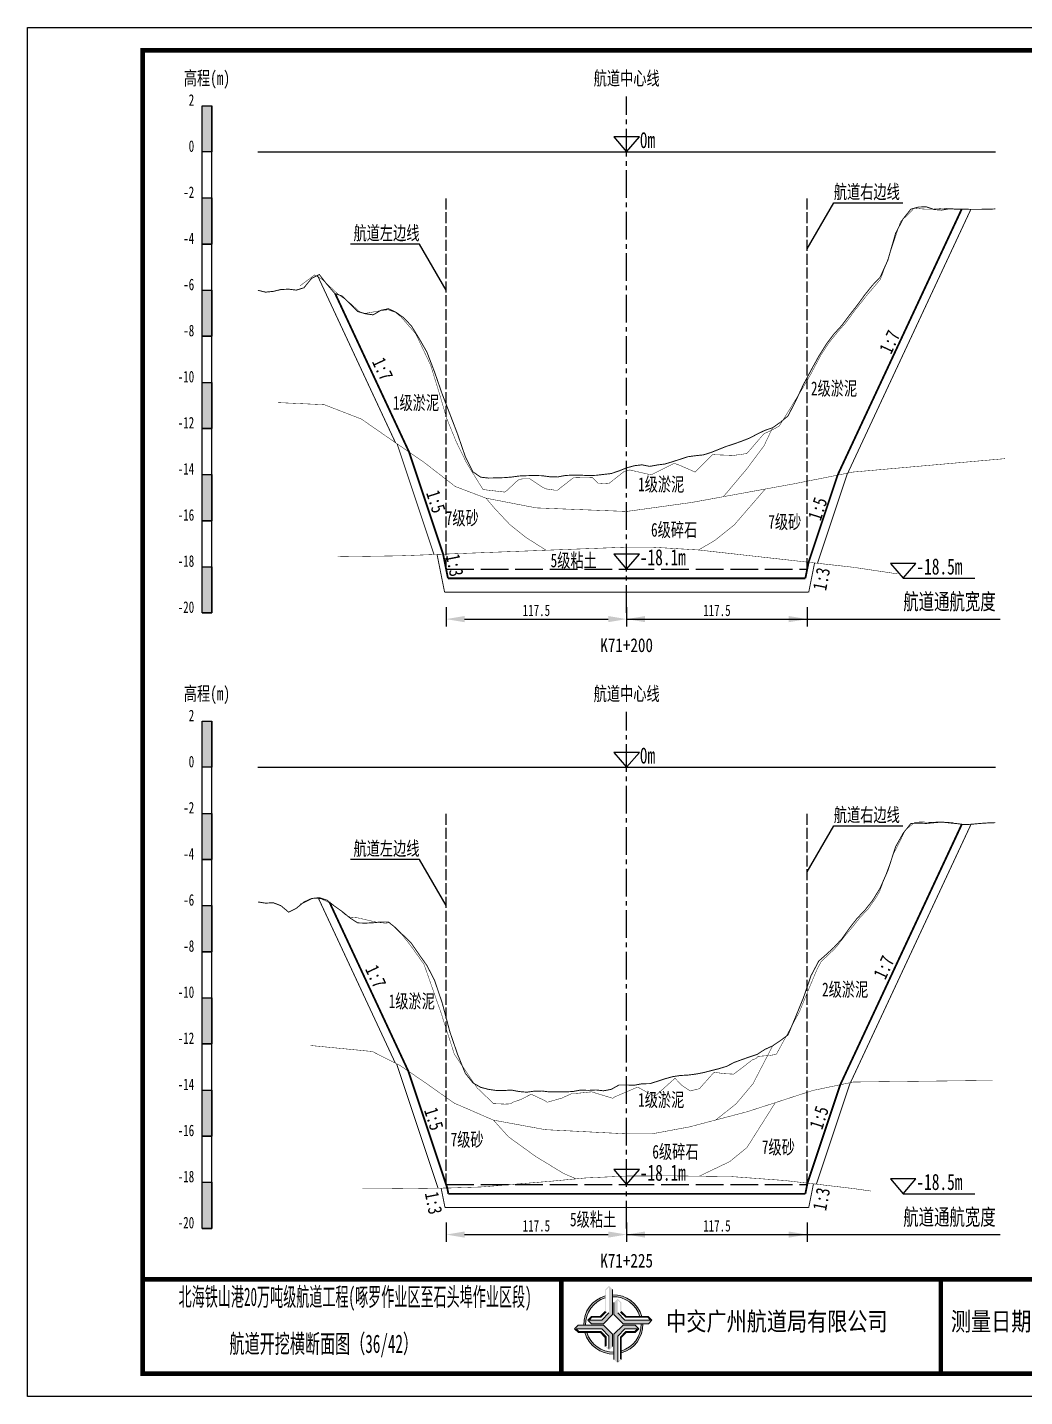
# Model space of a CAD drawing. Header units: millimetres. Extents: x 0 to 1680, y -8762 to 0.
# Drawn here: x 630 to 846.3, y -8316 to -8019 of the extents above; entities that cross this region are included whole.
import ezdxf
from ezdxf.enums import TextEntityAlignment as Align

# ---------------------------------------------------------------- set-up
doc = ezdxf.new("R2010")
doc.units = ezdxf.units.MM
for name, pattern in [('ACAD_ISO02W100', [15, 12, -3]), ('ACAD_ISO05W100', [33, 24, -3, 0, -3, 0, -3]), ('CENTER2', [1.125, 0.75, -0.125, 0.125, -0.125])]:
    doc.linetypes.add(name, pattern=pattern)
for name, color, linetype in [('0-桩号', 1, 'Continuous'), ('0-航道左右边线标注', 8, 'Continuous'), ('1-疏浚底高', 7, 'Continuous'), ('1-通航宽度', 7, 'Continuous'), ('1-通航底高', 7, 'Continuous'), ('202601', 5, 'Continuous'), ('DMX', 20, 'Continuous'), ('L1', 7, 'Continuous'), ('图幅外框线', 145, 'Continuous'), ('地质分层', 6, 'Continuous'), ('坡比', 1, 'Continuous'), ('尺寸标注', 1, 'Continuous'), ('开挖线', 4, 'Continuous'), ('标尺', 7, 'Continuous'), ('超挖线', 3, 'Continuous'), ('辅助框', 7, 'Continuous'), ('通航底面线', 7, 'ACAD_ISO02W100')]:
    doc.layers.add(name, color=color, linetype=linetype)
doc.styles.get("Standard").update_dxf_attribs({"font": 'arial.ttf'})
doc.styles.add('仿宋', font='仿宋_GB2312.ttf', dxfattribs={"width": 0.8})
doc.styles.add('仿宋GB2312', font='仿宋_GB2312.ttf', dxfattribs={"width": 0.7, "height": 2.5})
doc.styles.add('仿宋体', font='仿宋_GB2312.ttf', dxfattribs={"width": 0.8})
doc.dimstyles.new('2000', dxfattribs={"dimtxt": 3, "dimasz": 2.5, "dimexe": 1.25, "dimexo": 0.625, "dimtad": 1, "dimlfac": 2, "dimdsep": 46, "dimtxsty": 'Standard', "dimcen": 2.5, "dimadec": 0, "dimazin": 0, "dimtfac": 1, "dimtmove": 0, "dimatfit": 3, "dimfxl": 0, "dimarcsym": 0})

# ---------------------------------------------------------------- blocks, each defined once
blk = doc.blocks.new('标尺')
at = {"layer": '标尺', "linetype": 'Continuous'}
for points in [[(-2.116669999959413, 100), (0, 100), (0, 90), (-2.116669999959413, 90)], [(-2.116669999959413, 80), (0, 80), (0, 70), (-2.116669999959413, 70)], [(-2.116669999959413, 60), (0, 60), (0, 50), (-2.116669999959413, 50)], [(-2.116669999959413, 40), (0, 40), (0, 30), (-2.116669999959413, 30)], [(-2.116669999959413, 20), (0, 20), (0, 10), (-2.116669999959413, 10)], [(-2.116669999959413, 0), (0, 0), (0, -10), (-2.116669999959413, -10)]]:
    blk.add_hatch(color=256, dxfattribs=at).paths.add_polyline_path(points)
for p, q in [((-2.116669999959413, -10), (-2.116669999959413, 100)), ((0, -10), (0, 100)), ((-2.116669999959413, 80), (0, 80)), ((-2.116669999959413, 70), (0, 70)), ((-2.116669999959413, 60), (0, 60)), ((-2.116669999959413, 50), (0, 50)), ((-2.116669999959413, 40), (0, 40)), ((-2.116669999959413, 30), (0, 30)), ((-2.116669999959413, 20), (0, 20)), ((-2.116669999959413, 10), (0, 10)), ((-2.116669999959413, 0), (0, 0)), ((-2.116669999959413, -10), (0, -10))]:
    blk.add_line(p, q, dxfattribs=at)
at = {"layer": '标尺'}
for points in [[(-2.116669999959413, 100), (0, 100), (0, 90), (-2.116669999959413, 90)], [(-2.116669999959413, 100), (0, 100), (0, 90), (-2.116669999959413, 90)], [(-2.116669999959413, 80), (0, 80), (0, 70), (-2.116669999959413, 70)], [(-2.116669999959413, 80), (0, 80), (0, 70), (-2.116669999959413, 70)], [(-2.116669999959413, 60), (0, 60), (0, 50), (-2.116669999959413, 50)], [(-2.116669999959413, 60), (0, 60), (0, 50), (-2.116669999959413, 50)], [(-2.116669999959413, 40), (0, 40), (0, 30), (-2.116669999959413, 30)], [(-2.116669999959413, 40), (0, 40), (0, 30), (-2.116669999959413, 30)], [(-2.116669999959413, 20), (0, 20), (0, 10), (-2.116669999959413, 10)], [(-2.116669999959413, 20), (0, 20), (0, 10), (-2.116669999959413, 10)], [(-2.116669999959413, 0), (0, 0), (0, -10), (-2.116669999959413, -10)], [(-2.116669999959413, 0), (0, 0), (0, -10), (-2.116669999959413, -10)]]:
    blk.add_lwpolyline(points, close=True, dxfattribs=at)
at = {"layer": '标尺', "style": '仿宋GB2312', "width": 0.7}
blk.add_text('高程(m)', height=3, dxfattribs=at).set_placement((-1.058334999950603, 106.0000000009313), align=Align.MIDDLE_CENTER)
for s, p in [('2', (-3.816669999971054, 100)), ('0', (-3.816669999971054, 90)), ('-2', (-3.816669999971054, 80)), ('-4', (-3.816669999971054, 70)), ('-6', (-3.816669999971054, 60)), ('-8', (-3.816669999971054, 50)), ('-10', (-3.816669999971054, 40)), ('-12', (-3.816669999971054, 30)), ('-14', (-3.816669999971054, 20)), ('-16', (-3.816669999971054, 10)), ('-18', (-3.816669999971054, 0)), ('-20', (-3.816669999971054, -10))]:
    blk.add_text(s, height=2.5, dxfattribs=at).set_placement(p, align=Align.RIGHT)
blk = doc.blocks.new('通航底高')
at = {"layer": '1-通航底高'}
for p, q in [((-2.762494692986365, 3.232132659759372), (5.923793651163578e-06, 6.932765245437622e-06)), ((2.762506540631875, 3.232132659759372), (-2.762494692986365, 3.232132659759372)), ((5.923793651163578e-06, 6.932765245437622e-06), (2.762506540631875, 3.232132659759372))]:
    blk.add_line(p, q, dxfattribs=at)
at = {"layer": '1-通航底高', "style": '仿宋', "width": 0.7}
blk.add_attdef('通航底高', (2.856129719933961, 0.8203305718488991), '', height=3.5, dxfattribs=at)
blk = doc.blocks.new('疏浚底高')
at = {"layer": '1-疏浚底高'}
for p, q in [((-2.762500616780017, 3.232125726994127), (0, 0)), ((2.762500616838224, 3.232125726994127), (-2.762500616780017, 3.232125726994127)), ((0, 0), (2.762500616838224, 3.232125726994127)), ((-5.923793651163578e-06, -6.932765245437622e-06), (15.51466270413067, -6.932765245437622e-06))]:
    blk.add_line(p, q, dxfattribs=at)
at = {"layer": '1-疏浚底高', "style": '仿宋', "width": 0.7}
blk.add_attdef('疏浚底高', (2.856123796140309, 0.8203236390836537), '', height=3.5, dxfattribs=at)
blk = doc.blocks.new('*D276')
at = {"layer": 'Defpoints', "color": 0}
for p in [(720.8333333326782, -8136.5), (760, -8136.5), (760, -8147.352130202219)]:
    blk.add_point(p, dxfattribs=at)
at = {"layer": '尺寸标注', "color": 0, "lineweight": -2, "ltscale": 0.5}
for p, q in [((720.8333333326782, -8144.75), (720.8333333326782, -8148.952130202219)), ((760, -8144.75), (760, -8148.952130202219)), ((724.8333333326782, -8147.352130202219), (756, -8147.352130202219))]:
    blk.add_line(p, q, dxfattribs=at)
at = {"layer": '尺寸标注', "color": 0}
for points in [[(724.8333333326782, -8146.685463535552), (724.8333333326782, -8148.018796868886), (720.8333333326782, -8147.352130202219)], [(756, -8148.018796868886), (756, -8146.685463535552), (760, -8147.352130202219)]]:
    blk.add_solid(points, dxfattribs=at)
at = {"layer": '尺寸标注', "color": 0, "insert": (740.4166666663391, -8145.455701630791), "char_height": 2.5, "attachment_point": 5, "style": '仿宋GB2312'}
blk.add_mtext('117.5', dxfattribs=at)
blk = doc.blocks.new('*D277')
at = {"layer": 'Defpoints', "color": 0}
for p in [(720.8333333326782, -8270), (760, -8270), (760, -8280.852099641377)]:
    blk.add_point(p, dxfattribs=at)
at = {"layer": '尺寸标注', "color": 0, "lineweight": -2, "ltscale": 0.5}
for p, q in [((720.8333333326782, -8278.25), (720.8333333326782, -8282.452099641378)), ((760, -8278.25), (760, -8282.452099641378)), ((724.8333333326782, -8280.852099641377), (756, -8280.852099641377))]:
    blk.add_line(p, q, dxfattribs=at)
at = {"layer": '尺寸标注', "color": 0}
for points in [[(724.8333333326782, -8280.185432974711), (724.8333333326782, -8281.518766308043), (720.8333333326782, -8280.852099641377)], [(756, -8281.518766308043), (756, -8280.185432974711), (760, -8280.852099641377)]]:
    blk.add_solid(points, dxfattribs=at)
at = {"layer": '尺寸标注', "color": 0, "insert": (740.4166666663391, -8278.955671069949), "char_height": 2.5, "attachment_point": 5, "style": '仿宋GB2312'}
blk.add_mtext('117.5', dxfattribs=at)
blk = doc.blocks.new('*D333')
at = {"layer": 'Defpoints', "color": 0}
for p in [(760, -8136.5), (799.1666666671199, -8136.5), (799.1666666671199, -8147.352076077023)]:
    blk.add_point(p, dxfattribs=at)
at = {"layer": '尺寸标注', "color": 0, "lineweight": -2, "ltscale": 0.5}
for p, q in [((760, -8144.75), (760, -8148.952076077024)), ((799.1666666671199, -8144.75), (799.1666666671199, -8148.952076077024)), ((764, -8147.352076077023), (795.1666666671199, -8147.352076077023))]:
    blk.add_line(p, q, dxfattribs=at)
at = {"layer": '尺寸标注', "color": 0}
for points in [[(764, -8146.685409410356), (764, -8148.01874274369), (760, -8147.352076077023)], [(795.1666666671199, -8148.01874274369), (795.1666666671199, -8146.685409410356), (799.1666666671199, -8147.352076077023)]]:
    blk.add_solid(points, dxfattribs=at)
at = {"layer": '尺寸标注', "color": 0, "insert": (779.58333333356, -8145.455647505595), "char_height": 2.5, "attachment_point": 5, "style": '仿宋GB2312'}
blk.add_mtext('117.5', dxfattribs=at)
blk = doc.blocks.new('*D334')
at = {"layer": 'Defpoints', "color": 0}
for p in [(760, -8270), (799.1666666671199, -8270), (799.1666666671199, -8280.852045505222)]:
    blk.add_point(p, dxfattribs=at)
at = {"layer": '尺寸标注', "color": 0, "lineweight": -2, "ltscale": 0.5}
for p, q in [((760, -8278.25), (760, -8282.452045505222)), ((799.1666666671199, -8278.25), (799.1666666671199, -8282.452045505222)), ((764, -8280.852045505222), (795.1666666671199, -8280.852045505222))]:
    blk.add_line(p, q, dxfattribs=at)
at = {"layer": '尺寸标注', "color": 0}
for points in [[(764, -8280.185378838556), (764, -8281.518712171888), (760, -8280.852045505222)], [(795.1666666671199, -8281.518712171888), (795.1666666671199, -8280.185378838556), (799.1666666671199, -8280.852045505222)]]:
    blk.add_solid(points, dxfattribs=at)
at = {"layer": '尺寸标注', "color": 0, "insert": (779.58333333356, -8278.955616933794), "char_height": 2.5, "attachment_point": 5, "style": '仿宋GB2312'}
blk.add_mtext('117.5', dxfattribs=at)

msp = doc.modelspace()

# ---------------------------------------------------------------- hatches: boundary and pattern name
at = {"layer": '辅助框'}
h = msp.add_hatch(color=5, dxfattribs=at)
h.paths.add_polyline_path([(756.9546421006704, -8292.745531914723), (756.1757059281852, -8291.967633330834), (755.3669512681747, -8292.776153838646), (755.3669512681747, -8297.536597661983), (754.2904413530017, -8298.612023077023), (752.3438002488698, -8298.612023077023), (751.5476570176864, -8299.407358599197), (752.3430715379502, -8300.199178399098), (754.9786409013356, -8300.199178399098), (756.9546421006704, -8298.223855132592)])
h.paths.add_polyline_path([(756.1454878373827, -8297.835033672583), (754.5901777513112, -8299.390380010616), (751.8645652055527, -8299.390380010616), (752.4652603746141, -8298.792388775122), (754.4098916063095, -8298.792388775122), (755.5465556779588, -8297.624466802608), (755.5465556779588, -8292.86502188064), (756.1454878373827, -8292.267331255447)], flags=16)
h = msp.add_hatch(color=5, dxfattribs=at)
edge = h.paths.add_edge_path()
edge.add_ellipse((757.1048981645192, -8300.349361724388), major_axis=(-6.017077195920141, 1.733884546287947e-06), ratio=0.9999999825377229, start_angle=-73.21171767175571, end_angle=1.446762146054482, ccw=False)
edge.add_line((755.3669512681747, -8294.588740435134), (755.3669512681747, -8294.16756462265))
edge.add_ellipse((757.1048981645192, -8300.349361724388), major_axis=(-6.421454345493813, 3.783831980513644e-06), ratio=0.9999999825377264, start_angle=-74.29719975771904, end_angle=1.35689506309039)
edge.add_line((750.6852443925525, -8300.501418438209), (751.0897390788878, -8300.50127962519))
edge = h.paths.add_edge_path()
edge.add_ellipse((757.1048981645192, -8300.349361724388), major_axis=(-6.017077195920906, 2.624791690933952e-07), ratio=0.9999999825377339, start_angle=196.7802887631043, end_angle=271.43091869106274, ccw=False)
edge.add_line((762.8657615312125, -8298.612217217458), (763.2869208646501, -8298.612217217458))
edge.add_ellipse((757.1048981645192, -8300.349361724388), major_axis=(-6.42145434549481, 2.055023733972632e-07), ratio=0.9999999825377471, start_angle=195.6953323995753, end_angle=271.3407921785149)
edge.add_line((756.9546421006704, -8293.929665483964), (756.9546421006704, -8294.33416081859))
edge = h.paths.add_edge_path()
edge.add_ellipse((757.1048981645192, -8300.349361724388), major_axis=(-6.421454345494847, 2.398647111377442e-07), ratio=0.9999999825377328, start_angle=105.7065267224622, end_angle=181.3336320078198)
edge.add_line((763.5246130754139, -8300.199907793532), (763.120118992218, -8300.199907793532))
edge.add_ellipse((757.1048981645192, -8300.349361724388), major_axis=(-6.017077195920033, 3.038804149501319e-06), ratio=0.9999999825377467, start_angle=106.79232762585761, end_angle=181.4233031416354, ccw=False)
edge.add_line((758.8432505388047, -8306.109860479366), (758.8432505388047, -8306.531044626961))
edge = h.paths.add_edge_path()
edge.add_ellipse((757.1048981645192, -8300.349361724388), major_axis=(6.017077195919978, 2.129043967020969e-06), ratio=0.9999999825377341, start_angle=196.8039056354283, end_angle=271.4347580706571, ccw=False)
edge.add_line((751.3447520372058, -8302.088882915747), (750.9235845126296, -8302.089027449381))
edge.add_ellipse((757.1048981645192, -8300.349361724388), major_axis=(6.421454345494965, 1.010893226884053e-06), ratio=0.9999999825377122, start_angle=195.7186902341801, end_angle=271.3444001294426)
edge.add_line((757.2555596849108, -8306.769048223508), (757.2555596849108, -8306.364552247775))
h = msp.add_hatch(color=5, dxfattribs=at)
h.paths.add_polyline_path([(759.2303930924918, -8300.199907793532), (764.7087164384509, -8300.199907793532), (765.4866149797226, -8299.42097168542), (764.6780945359851, -8298.612217217458), (759.9176505204822, -8298.612217217458), (758.8422251481796, -8297.535707109939), (758.8422251481796, -8295.589066240798), (758.0468895402636, -8294.792922881616), (757.255069890001, -8295.588337358964), (757.255069890001, -8298.223906744015)])
h.paths.add_polyline_path([(758.0638683000292, -8297.83544348718), (758.0638683000292, -8295.109831133377), (758.6618594285633, -8295.7105261531), (758.6618594285633, -8297.655157427322), (759.8297815507437, -8298.791821563256), (764.5892263871814, -8298.791821563256), (765.186916990825, -8299.39075359441), (759.6192146592821, -8299.39075359441)], flags=16)
h = msp.add_hatch(color=5, dxfattribs=at)
h.paths.add_polyline_path([(754.9782503556992, -8300.49994512273), (749.4999273301746, -8300.501825176489), (748.722296138146, -8301.281028228295), (749.5310940782215, -8302.089505327713), (754.2915378373648, -8302.087871709835), (755.3673325639452, -8303.164012334835), (755.3680006059195, -8305.110653374684), (756.1636093950058, -8305.90652363826), (756.9551560136463, -8305.110837432396), (756.954251555034, -8302.475268389237)])
h.paths.add_polyline_path([(756.1455864884938, -8302.86400901438), (756.1465218583728, -8305.589621367944), (755.5483246263052, -8304.989131426346), (755.5476572892751, -8303.04450032283), (754.3793451341178, -8301.908237114918), (749.6199005754079, -8301.90987039138), (749.0220044663931, -8301.31114343835), (754.5897064988698, -8301.30923279382)], flags=16)
h = msp.add_hatch(color=5, dxfattribs=at)
h.paths.add_polyline_path([(759.2315609056141, -8300.499116607201), (757.2555596849108, -8302.474439873708), (757.2555596849108, -8307.952763262285), (758.0344958787645, -8308.730661675465), (758.8432505388047, -8307.922141167652), (758.8432505388047, -8303.161697344316), (759.9197604539479, -8302.086271929276), (761.8664015580798, -8302.086271929276), (762.6625447679247, -8301.290936407102), (761.867130247661, -8300.499116607201)])
h.paths.add_polyline_path([(759.6200240770067, -8301.307915166866), (762.3456365800585, -8301.307915166866), (761.7449414323355, -8301.905906231177), (759.8003101793016, -8301.905906231177), (758.6636461076523, -8303.073828203691), (758.6636461076523, -8307.83327312566), (758.0647139695669, -8308.430963750852), (758.0647139695669, -8302.863261333716)], flags=16)

# ---------------------------------------------------------------- linework, layer by layer
at = {"layer": '0-航道左右边线标注', "linetype": 'ACAD_ISO02W100', "ltscale": 0.2}
for points in [[(720.8333333333721, -8136.5), (720.8333333336059, -8055.999999999898)], [(799.1666666666279, -8136.5), (799.1666666668616, -8056.000000000102)], [(720.8333333333721, -8270), (720.8333333336059, -8189.499999998967)], [(799.1666666666279, -8270), (799.1666666668616, -8189.499999999171)]]:
    msp.add_lwpolyline(points, dxfattribs=at)
at = {"layer": '0-航道左右边线标注'}
for points in [[(799.1666666668034, -8067.055022340217), (804.9401693587288, -8057.055022340233), (819.9401693587288, -8057.055022340277)], [(720.8333333330256, -8075.999999999898), (715.0598306411584, -8065.999999999882), (700.0598306411584, -8065.999999999838)], [(799.1666666668034, -8202.202024200677), (804.9401693587288, -8192.202024200693), (819.9401693587288, -8192.202024200737)], [(720.8333333330256, -8209.499999998967), (715.0598306411584, -8199.49999999895), (700.0598306411584, -8199.499999998907)]]:
    msp.add_lwpolyline(points, dxfattribs=at)
at = {"layer": '1-通航宽度'}
for points in [[(760, -8147.35), (841, -8147.35)], [(760, -8280.85), (841, -8280.85)]]:
    msp.add_lwpolyline(points, dxfattribs=at)
at = {"layer": '202601', "color": 1, "linetype": 'Continuous', "const_width": 0.1}
for points in [[(689.165999999999, -8075.049999999766), (689.633037037036, -8074.699998855358), (692.3163703703691, -8072.700000762707), (693.866370370369, -8073.599999904407), (696.9330370370361, -8076.450000762707), (697.4597037037031, -8076.899999141457), (699.8330370370361, -8078.650001048805), (701.9497037037031, -8080.600000381237), (703.016370370369, -8081.050001144176), (703.8197037037031, -8080.949998855358), (706.9030370370361, -8080.400000571975), (708.253037037036, -8080.249999522926), (709.8330370370361, -8080.800000190498), (711.0997037037031, -8081.850000381237), (713.769703703703, -8084.900001048805), (714.1130370370361, -8085.300000667336), (714.3597037037031, -8085.700000285873), (717.4897037037031, -8092.300001144176), (719.4063703703691, -8098.499999999767), (720.9530370370361, -8103.800002097858), (723.0397037037031, -8108.899999618297), (725.1197037037031, -8113.150001525646), (725.3430370370361, -8113.550001144176), (726.1130370370361, -8114.850002288586), (728.8563703703691, -8119.249998092415), (733.5230370370361, -8119.800001144176), (733.6730370370361, -8119.749999999767), (734.0863703703691, -8119.400001525646), (736.4263703703691, -8117.199998855358), (737.2397037037031, -8116.949997901684), (738.9630370370361, -8116.900001525646), (741.4230370370361, -8118.550001144176), (742.4663703703691, -8119.099999427566), (744.549703703703, -8119.400001525646), (745.003037037036, -8119.400001525646), (745.616370370369, -8118.899999618297), (748.4463703703691, -8116.700001716374), (750.123037037036, -8116.650000571975), (752.5430370370361, -8116.599999427555), (753.7830370370361, -8117.849999427566), (756.0630370370361, -8117.999998092415), (759.4330370370361, -8115.349999427566), (760.6697037037031, -8115.000000953434), (765.2397037037031, -8116.050001144176), (765.3297037037031, -8116.050001144176), (765.366370370369, -8116.050001144176), (765.5997037037031, -8115.899997710949), (770.2997037037031, -8113.550001144176), (771.539703703703, -8114.000001907116), (774.8263703703691, -8115.450001716374), (778.1063703703691, -8112.199998855358), (778.6830370370361, -8111.650000571964), (779.2163703703691, -8111.700001716374), (783.1763703703691, -8111.850000381237), (786.003037037036, -8111.450000762707), (786.769703703703, -8110.650001525646), (789.776370370369, -8107.149997710949), (791.4830370370361, -8106.349998473885), (793.0897037037031, -8105.499998092415), (797.5863703703691, -8098.249999046096), (798.813037037036, -8096.199999809032), (800.009703703703, -8094.099999427566), (802.0963703703691, -8090.149999618297), (803.9663703703691, -8087.300001144176), (805.8330370370361, -8085.000000953434), (807.433037037036, -8083.200000285866), (809.6930370370361, -8080.149999618297), (811.016370370369, -8078.499999999767), (811.9897037037031, -8077.249999999767), (815.0497037037031, -8073.650001048805), (816.8163703703691, -8068.850000858078), (817.0363703703691, -8068.249999046096), (817.2863703703691, -8067.449999809032), (819.403037037036, -8061.149999856716), (821.266370370369, -8059.350000381237), (822.3697037037031, -8058.200000285866), (824.3230370370361, -8058.400000095135), (826.0430370370361, -8058.450000047447), (829.033037037036, -8058.250000238175), (830.146370370369, -8058.300000190498), (830.8330370370361, -8058.300000190498)], [(689.166000000198, -8209.149999999066), (689.213037037235, -8209.149999140755), (689.623037037235, -8209.049999236126), (691.9263703705681, -8207.899999140755), (693.6930370372351, -8207.999999045398), (696.093037037235, -8209.149999140755), (697.9297037039021, -8210.5500001898), (698.9263703705681, -8211.449999331497), (700.0330370372351, -8211.999999999069), (701.6663703705681, -8212.150001048107), (705.773037037235, -8213.099998950027), (707.616370370568, -8213.300001143474), (708.6530370372351, -8213.199998854656), (711.1930370372351, -8215.800001143474), (711.333037037235, -8215.900001048107), (712.983037037235, -8217.950000285175), (715.339703703902, -8221.250001906417), (716.0463703705681, -8222.250000952736), (719.896370370568, -8233.199998854656), (720.0497037039021, -8233.750001906417), (722.613037037235, -8241.699997900985), (727.459703703902, -8248.900000571266), (727.593037037235, -8249.049999236126), (727.9030370372351, -8249.350001334209), (731.1363703705681, -8252.450000762004), (733.576370370568, -8252.549998282448), (734.7730370372351, -8252.500001906417), (735.446370370568, -8252.100002287883), (737.0363703705681, -8251.549999236126), (739.3063703705681, -8250.400001524948), (742.263037037235, -8251.8000001898), (742.7930370372351, -8252.149998663917), (745.9497037039021, -8251.250001906417), (748.129703703902, -8250.249998091716), (748.8997037039021, -8250.249998091716), (752.3197037039021, -8249.899999617595), (752.4230370372351, -8249.899999617595), (752.753037037235, -8250.000001906417), (757.009703703902, -8251.299998282459), (757.479703703902, -8250.949999808327), (758.0630370372351, -8250.699998854656), (762.379703703902, -8248.849999426857), (765.7830370372351, -8250.749999999069), (766.076370370568, -8250.899998663925), (766.1897037039021, -8250.800001143474), (770.486370370568, -8246.949998854656), (772.0530370372351, -8248.550002097149), (773.763037037235, -8249.699999808334), (775.8130370372351, -8249.199997900985), (776.233037037235, -8248.700000762004), (778.963037037235, -8245.649997710247), (781.203037037235, -8245.949999808334), (783.239703703902, -8246.050002097149), (787.346370370568, -8242.900001524948), (788.023037037235, -8242.700001715675), (788.5530370372351, -8242.199999808334), (790.989703703902, -8241.999999999069), (792.279703703902, -8241.800000189807), (792.483037037235, -8241.699997900985), (793.0530370372351, -8240.699998854656), (797.469703703902, -8232.549998282448), (799.899703703902, -8226.650001524948), (801.336370370568, -8223.249999999069), (802.186370370568, -8221.650001524948), (804.989703703902, -8219.000000475906), (805.749703703902, -8218.150000094436), (807.283037037235, -8216.149999617595), (808.979703703902, -8214.149999140755), (809.496370370568, -8213.500000952747), (810.5563703705681, -8212.150001048107), (812.493037037235, -8210.099999426868), (814.1997037039021, -8207.599999426857), (814.843037037235, -8206.500000475906), (817.623037037235, -8199.000000475906), (817.9263703705681, -8198.150000094436), (818.696370370568, -8196.750000237484), (820.313037037235, -8193.399999856018), (821.116370370568, -8192.549999474548), (822.593037037235, -8191.400000571266), (824.119703703902, -8191.349999426857), (826.2897037039021, -8191.450000523586), (827.759703703902, -8191.299999474548), (830.833037037235, -8191.500000475906)]]:
    msp.add_lwpolyline(points, dxfattribs=at)
at = {"layer": 'DMX', "color": 7, "linetype": 'Continuous', "const_width": 0.2}
for points in [[(679.9999999999995, -8076.024999999907), (679.9999999999995, -8076.024999999907), (681.6666666666279, -8076.430000000168), (683.3333333333721, -8076.26500000013), (685, -8075.85999999987), (686.6666666666279, -8075.785000000149), (688.3333333333721, -8075.990000000224), (690, -8075.479999999981), (691.6666666666279, -8073.419999999925), (693.3333333333721, -8072.604999999981), (695, -8074.759999999776), (696.6666666666279, -8076.700000000186), (698.3333333333721, -8077.299999999814), (700, -8078.964999999851), (701.6666666666279, -8080.64000000013), (703.3333333333721, -8081.115000000224), (705, -8081.354999999981), (706.6666666666279, -8080.384999999776), (708.3333333333721, -8080.029999999795), (710, -8080.814999999944), (711.6666666666279, -8082.004999999888), (713.3333333333721, -8083.779999999795), (715, -8086.51500000013), (716.6666666666279, -8089.419999999925), (718.3333333333721, -8093.76500000013), (720, -8098.569999999832), (721.6666666666279, -8102.89000000013), (723.3333333333721, -8107.254999999888), (725, -8112.100000000093), (726.6666666666279, -8115.410000000149), (728.3333333333721, -8116.564999999944), (730, -8116.754999999888), (731.6666666666279, -8116.720000000205), (733.3333333333721, -8116.669999999925), (735, -8116.544999999925), (736.6666666666279, -8116.310000000056), (738.3333333333721, -8116.240000000224), (740, -8116.194999999832), (741.6666666666279, -8116.25), (743.3333333333721, -8116.475000000093), (745, -8116.520000000019), (746.6666666666279, -8116.205000000075), (748.3333333333721, -8116.10999999987), (750, -8116.129999999888), (751.6666666666279, -8116.214999999851), (753.3333333333721, -8116.165000000037), (755, -8115.964999999851), (756.6666666666279, -8115.774999999907), (758.3333333333721, -8115.200000000186), (760, -8114.544999999925), (761.6666666666279, -8114.080000000075), (763.3333333333721, -8113.884999999776), (765, -8114.220000000205), (766.6666666666279, -8113.915000000037), (768.3333333333721, -8113.700000000186), (770, -8113.194999999832), (771.6666666666279, -8112.654999999795), (773.3333333333721, -8112.120000000112), (775, -8111.904999999795), (776.6666666666279, -8111.725000000093), (778.3333333333721, -8111.200000000186), (780, -8110.529999999795), (781.6666666666279, -8109.870000000112), (783.3333333333721, -8109.334999999963), (785, -8108.73499999987), (786.6666666666279, -8108.084999999963), (788.3333333333721, -8107.209999999963), (790, -8106.399999999907), (791.6666666666279, -8105.839999999851), (793.3333333333721, -8104.665000000037), (795, -8103.285000000149), (796.6666666666279, -8100.064999999944), (798.3333333333721, -8096.495000000112), (800, -8093.375), (801.6666666666279, -8090.354999999981), (803.3333333333721, -8087.674999999814), (805, -8085.470000000205), (806.6666666666279, -8083.649999999907), (808.3333333333721, -8081.430000000168), (810, -8079.285000000149), (811.6666666666279, -8077.004999999888), (813.3333333333721, -8074.924999999814), (815, -8073.169999999925), (816.6666666666279, -8069.490000000224), (818.3333333333721, -8063.680000000168), (820, -8060.48499999987), (821.6666666666279, -8058.424999999814), (823.3333333333721, -8057.970000000205), (825, -8057.919999999925), (826.6666666666279, -8058.5), (828.3333333333721, -8058.625), (830, -8058.339999999851), (831.6666666666279, -8058.439999999944), (833.3333333333721, -8058.444999999832), (835, -8058.470000000205), (836.6666666666279, -8058.459999999963), (838.3333333333721, -8058.450000000186), (839.9999999999995, -8058.375)], [(679.9999999999995, -8208.700000000186), (679.9999999999995, -8208.700000000186), (681.6666666666279, -8208.959999999963), (683.3333333333721, -8208.875), (685, -8209.509999999776), (686.6666666666279, -8210.915000000037), (688.3333333333721, -8210.080000000075), (690, -8208.714999999851), (691.6666666666279, -8207.955000000075), (693.3333333333721, -8207.779999999795), (695, -8208.325000000186), (696.6666666666279, -8209.634999999776), (698.3333333333721, -8210.810000000056), (700, -8212.189999999944), (701.6666666666279, -8213.25), (703.3333333333721, -8213.294999999925), (705, -8213.220000000205), (706.6666666666279, -8213.044999999925), (708.3333333333721, -8213.060000000056), (710, -8214.395000000019), (711.6666666666279, -8216.049999999814), (713.3333333333721, -8217.714999999851), (715, -8220.129999999888), (716.6666666666279, -8222.479999999981), (718.3333333333721, -8225.705000000075), (720, -8230.660000000149), (721.6666666666279, -8236.924999999814), (723.3333333333721, -8241.785000000149), (725, -8245.85999999987), (726.6666666666279, -8247.959999999963), (728.3333333333721, -8248.910000000149), (730, -8249.350000000093), (731.6666666666279, -8249.584999999963), (733.3333333333721, -8249.604999999981), (735, -8249.504999999888), (736.6666666666279, -8249.825000000186), (738.3333333333721, -8249.970000000205), (740, -8249.740000000224), (741.6666666666279, -8249.714999999851), (743.3333333333721, -8249.915000000037), (745, -8249.875), (746.6666666666279, -8249.904999999795), (748.3333333333721, -8249.814999999944), (750, -8249.509999999776), (751.6666666666279, -8249.575000000186), (753.3333333333721, -8249.48499999987), (755, -8249.665000000037), (756.6666666666279, -8249.345000000205), (758.3333333333721, -8248.410000000149), (760, -8248.399999999907), (761.6666666666279, -8248.459999999963), (763.3333333333721, -8248.134999999776), (765, -8248.120000000112), (766.6666666666279, -8247.60999999987), (768.3333333333721, -8247.055000000168), (770, -8246.595000000205), (771.6666666666279, -8246.345000000205), (773.3333333333721, -8246.254999999888), (775, -8246.040000000037), (776.6666666666279, -8245.725000000093), (778.3333333333721, -8245.290000000037), (780, -8244.875), (781.6666666666279, -8244.365000000224), (783.3333333333721, -8243.509999999776), (785, -8242.899999999907), (786.6666666666279, -8242.310000000056), (788.3333333333721, -8241.754999999888), (790, -8240.680000000168), (791.6666666666279, -8239.919999999925), (793.3333333333721, -8238.790000000037), (795, -8237.555000000168), (796.6666666666279, -8233.589999999851), (798.3333333333721, -8229.529999999795), (800, -8224.689999999944), (801.6666666666279, -8221.529999999795), (803.3333333333721, -8220.069999999832), (805, -8218.529999999795), (806.6666666666279, -8216.73499999987), (808.3333333333721, -8214.379999999888), (810, -8212.254999999888), (811.6666666666279, -8210.504999999888), (813.3333333333721, -8208.399999999907), (815, -8205.680000000168), (816.6666666666279, -8201.875), (818.3333333333721, -8196.754999999888), (820, -8193.770000000019), (821.6666666666279, -8191.669999999925), (823.3333333333721, -8191.600000000093), (825, -8191.674999999814), (826.6666666666279, -8191.509999999776), (828.3333333333721, -8191.375), (830, -8191.544999999925), (831.6666666666279, -8191.714999999851), (833.3333333333721, -8191.930000000168), (835, -8191.834999999963), (836.6666666666279, -8191.674999999814), (838.3333333333721, -8191.564999999944), (839.9999999999995, -8191.504999999888)]]:
    msp.add_lwpolyline(points, dxfattribs=at)
at = {"layer": 'L1', "linetype": 'CENTER2', "ltscale": 8}
for p, q in [((759.9999999999991, -8146), (759.9999999999991, -8034)), ((759.9999999999991, -8279.499999999069), (759.9999999999991, -8167.499999999069))]:
    msp.add_line(p, q, dxfattribs=at)
at = {"layer": 'L1'}
for p, q in [((757.2374993832191, -8042.767874272773), (759.9999999999991, -8045.999999999767)), ((762.7625006168373, -8042.767874272773), (757.2374993832191, -8042.767874272773)), ((759.9999999999991, -8045.999999999767), (762.7625006168373, -8042.767874272773)), ((679.9999999999991, -8045.999999999767), (839.9999999999991, -8046.000000000233)), ((757.2374993832191, -8176.267874271842), (759.9999999999991, -8179.499999998836)), ((762.7625006168373, -8176.267874271842), (757.2374993832191, -8176.267874271842)), ((759.9999999999991, -8179.499999998836), (762.7625006168373, -8176.267874271842)), ((679.9999999999991, -8179.499999998836), (839.9999999999991, -8179.499999999302))]:
    msp.add_line(p, q, dxfattribs=at)
at = {"layer": '图幅外框线'}
msp.add_lwpolyline([(630.000000000397, -8019), (1050.000000000397, -8019), (1050.000000000397, -8316), (630.000000000397, -8316)], close=True, dxfattribs=at)
at = {"layer": '地质分层', "linetype": 'ACAD_ISO05W100', "ltscale": 0.2, "const_width": 0.1, "flags": 128}
for points in [[(684.3623353433795, -8100.385918141808), (694.4067623700248, -8100.843287733383), (702.4563660011627, -8103.958260236774), (710.8337391670793, -8109.768112011719), (715.9609359470196, -8113.284653421957), (722.8238118785666, -8118.587308344431), (729.4900247070473, -8121.117153823841), (740.3752676590811, -8123.22536957683), (760, -8123.999999973457), (774.1280212355778, -8122.044779493939), (796.320367436274, -8117.997013302986), (809.1669010939077, -8115.450223175809), (842.0814452648629, -8112.546532931272)], [(780.9894457838964, -8120.79329206422), (786.1481350220274, -8114.668272783048), (789.7916991759557, -8109.77046830859), (791.6666666666279, -8105.839999999851)], [(775.5931698965142, -8132.353834385052), (779.0963702456793, -8130.305856244639), (783.3271044720896, -8126.934194328729), (790.0587077515665, -8119.139106804039)], [(729.4900247070473, -8121.117153823841), (731.4006127334433, -8123.375174981076), (734.6172761374619, -8126.804087797645), (738.1555887956638, -8129.64364521252), (742.5428395662457, -8132.411688382737)], [(697.3047666192288, -8133.829236403108), (710.8337391670793, -8133.623666645493), (760, -8131.744444635231), (765.5, -8131.744444635231), (775.5931698965142, -8132.353834385052), (809.1669010939077, -8136.106894246303), (818.7637111160439, -8137.539537731558)], [(691.3611326463288, -8239.83095425414), (704.8467368193669, -8241.143630822655), (710.8337391670793, -8244.177223070059), (715.8951537621906, -8247.60919046728), (722.5828098743223, -8252.336483906489), (731.1192016728455, -8256.03138185665), (742.3740208994132, -8258.096172834747), (760, -8258.999999946915), (765.5, -8258.999999946915), (773.6102214668645, -8257.497991532087), (786.2654323463794, -8254.17264042655), (800.3934807135956, -8249.593508022372), (809.1669010939077, -8247.761445397977), (839.3955672036391, -8247.412940017879)], [(779.3405259648571, -8255.992265979294), (783.7562264385633, -8252.482732103672), (787.4109821069287, -8248.121629653033), (791.6666666666279, -8239.919999999925)], [(775.7515835100785, -8268.187640266493), (782.3542970201233, -8265.023833828047), (786.0972179024247, -8261.976011999883), (792.2473560222425, -8252.233800762799)], [(731.1192016728455, -8256.03138185665), (734.341332687065, -8259.63087282516), (740.3434017436812, -8263.964893518947), (746.3454708001809, -8267.605460163206), (749.0250372420996, -8268.76513607474)], [(702.6555066150613, -8270.848425007891), (710.8337391670793, -8270.888333290815), (721.8539945258526, -8270.740299332887), (728.6116189617896, -8270.514450235292), (743.195443894947, -8269.317718485836), (751.0861451057717, -8268.569765337277), (760, -8268.15683544334), (769.4354448131053, -8268.115181106143), (782.6516837541712, -8268.266798672732), (794.3144379577134, -8269.125495063607), (802.6134158711648, -8270.08560541831), (809.1669010939077, -8270.869223559275), (812.9245597560657, -8271.401973428205)]]:
    msp.add_lwpolyline(points, dxfattribs=at)
at = {"layer": '开挖线', "linetype": 'Continuous', "flags": 128}
for points, const_width in [([(805.761138518912, -8116.125406282214), (832.6795767097501, -8058.443038730005)], 0.4), ([(712.8044157243976, -8111.119721091189), (696.7570663646325, -8076.732543891446)], 0.4), ([(720.1865702908171, -8133.266184790899), (712.8044157243976, -8111.119721091189)], 0.4), ([(799.462255748781, -8135.022054592993), (805.761138518912, -8116.125406282214)], 0.4), ([(721.2333333325832, -8138.5), (720.1865702908171, -8133.266184790899)], 0.4), ([(798.7666666674154, -8138.5), (799.462255748781, -8135.022054592993)], 0.4), ([(721.2333333325832, -8138.5), (798.7666666674154, -8138.5)], 0.4), ([(806.3420833299151, -8248.351322871276), (832.7095837291381, -8191.849536301107)], 0.4), ([(712.6322414180813, -8245.396724253627), (695.524484259648, -8208.73724462815)], 0.4), ([(721.0835495470756, -8270.750648641126), (712.6322414180813, -8245.396724253627)], 0.4), ([(799.22788023775, -8269.693932148208), (806.3420833299151, -8248.351322871276)], 0.4), ([(721.3344028127754, -8272), (721.0835495470756, -8270.750648641126)], 0.3999999999999999), ([(798.7666666674154, -8272), (799.22788023775, -8269.693932148208)], 0.4), ([(721.3344028127754, -8272), (798.7666666674154, -8272)], 0.4)]:
    msp.add_lwpolyline(points, dxfattribs=dict(at, const_width=const_width))
at = {"layer": '超挖线', "linetype": 'ACAD_ISO02W100', "ltscale": 0.5, "const_width": 0.2, "flags": 128}
for points in [[(807.9650326410338, -8115.688490306189), (834.669309616394, -8058.465039644377)], [(709.8578156342064, -8109.091292326434), (692.9242353704253, -8072.80504890384)], [(718.2117192177257, -8133.34166711436), (710.2095789064783, -8109.335246180619)], [(801.3904205723948, -8135.237595664757), (807.90266780598, -8115.700853964)], [(720.5000000325831, -8141.5), (718.8633521413549, -8133.316760544042)], [(799.4999999674155, -8141.5), (800.7664314351632, -8135.167842661403)], [(720.4999881524468, -8141.5), (799.499999967416, -8141.5)], [(808.5580250137982, -8247.888590691477), (834.708616536202, -8191.851608857435)], [(709.8244972373259, -8243.665843866236), (693.0897077531954, -8207.805580685754)], [(719.0924530975103, -8270.777394835151), (710.1021676334362, -8243.80653844293)], [(801.1536286823489, -8269.916722357015), (808.4917242714623, -8247.902435589674)], [(720.6032277970817, -8275), (719.7536011892685, -8270.768513700767)], [(799.4999999674155, -8275), (800.5310605025834, -8269.844697324277)], [(720.6032277970817, -8275), (799.499999967416, -8275)]]:
    msp.add_lwpolyline(points, dxfattribs=at)
at = {"layer": '辅助框', "color": 5, "linetype": 'Continuous', "lineweight": 0}
for p, q in [((756.9546421006704, -8298.223855132592), (756.9546421006704, -8292.745531914723)), ((755.3669512681747, -8297.536597661983), (754.2904413530017, -8298.612023077023)), ((755.5465556779588, -8297.624466802608), (754.4098916063095, -8298.792388775122)), ((754.5901777513112, -8299.390380010616), (756.1454878373827, -8297.835033672583)), ((757.255069890001, -8295.588337358964), (757.255069890001, -8298.223906744015)), ((758.0638683000292, -8297.83544348718), (759.6192146592821, -8299.39075359441)), ((759.8297815507437, -8298.791821563256), (758.6618594285633, -8297.655157427322)), ((759.9176505204822, -8298.612217217458), (758.8422251481796, -8297.535707109939)), ((749.4999273301746, -8300.501825176489), (748.722296138146, -8301.281028228295)), ((754.9782503556992, -8300.49994512273), (749.4999273301746, -8300.501825176489)), ((752.3438002488698, -8298.612023077023), (751.5476570176864, -8299.407358599197)), ((751.5476570176864, -8299.407358599197), (752.3430715379502, -8300.199178399098)), ((752.4652603746141, -8298.792388775122), (751.8645652055527, -8299.390380010616)), ((751.8645652055527, -8299.390380010616), (754.5901777513112, -8299.390380010616)), ((752.3430715379502, -8300.199178399098), (754.9786409013356, -8300.199178399098)), ((754.2904413530017, -8298.612023077023), (752.3438002488698, -8298.612023077023)), ((754.4098916063095, -8298.792388775122), (752.4652603746141, -8298.792388775122)), ((756.954251555034, -8302.475268389237), (754.9782503556992, -8300.49994512273)), ((754.9786409013356, -8300.199178399098), (756.9546421006704, -8298.223855132592)), ((757.255069890001, -8298.223906744015), (759.2303930924918, -8300.199907793532)), ((759.2315609056141, -8300.499116607201), (757.2555596849108, -8302.474439873708)), ((759.2303930924918, -8300.199907793532), (764.7087164384509, -8300.199907793532)), ((761.867130247661, -8300.499116607201), (759.2315609056141, -8300.499116607201)), ((759.6192146592821, -8299.39075359441), (765.186916990825, -8299.39075359441)), ((764.5892263871814, -8298.791821563256), (759.8297815507437, -8298.791821563256)), ((764.6780945359851, -8298.612217217458), (759.9176505204822, -8298.612217217458)), ((762.6625447679247, -8301.290936407102), (761.867130247661, -8300.499116607201)), ((765.186916990825, -8299.39075359441), (764.5892263871814, -8298.791821563256)), ((765.4866149797226, -8299.42097168542), (764.6780945359851, -8298.612217217458)), ((764.7087164384509, -8300.199907793532), (765.4866149797226, -8299.42097168542)), ((748.722296138146, -8301.281028228295), (749.5310940782215, -8302.089505327713)), ((754.5897064988698, -8301.30923279382), (749.0220044663931, -8301.31114343835)), ((749.0220044663931, -8301.31114343835), (749.6199005754079, -8301.90987039138)), ((749.5310940782215, -8302.089505327713), (754.2915378373648, -8302.087871709835)), ((749.6199005754079, -8301.90987039138), (754.3793451341178, -8301.908237114918)), ((754.2915378373648, -8302.087871709835), (755.3673325639452, -8303.164012334835)), ((754.3793451341178, -8301.908237114918), (755.5476572892751, -8303.04450032283)), ((756.1455864884938, -8302.86400901438), (754.5897064988698, -8301.30923279382)), ((755.3673325639452, -8303.164012334835), (755.3680006059195, -8305.110653374684)), ((755.5476572892751, -8303.04450032283), (755.5483246263052, -8304.989131426346)), ((756.1465218583728, -8305.589621367944), (756.1455864884938, -8302.86400901438)), ((756.9551560136463, -8305.110837432396), (756.954251555034, -8302.475268389237)), ((757.2555596849108, -8302.474439873708), (757.2555596849108, -8307.952763262285)), ((759.6200240770067, -8301.307915166866), (758.0647139695669, -8302.863261333716)), ((758.0647139695669, -8302.863261333716), (758.0647139695669, -8308.430963750852)), ((758.6636461076523, -8303.073828203691), (759.8003101793016, -8301.905906231177)), ((758.6636461076523, -8307.83327312566), (758.6636461076523, -8303.073828203691)), ((758.8432505388047, -8303.161697344316), (759.9197604539479, -8302.086271929276)), ((758.8432505388047, -8307.922141167652), (758.8432505388047, -8303.161697344316)), ((762.3456365800585, -8301.307915166866), (759.6200240770067, -8301.307915166866)), ((759.8003101793016, -8301.905906231177), (761.7449414323355, -8301.905906231177)), ((759.9197604539479, -8302.086271929276), (761.8664015580798, -8302.086271929276)), ((761.7449414323355, -8301.905906231177), (762.3456365800585, -8301.307915166866)), ((761.8664015580798, -8302.086271929276), (762.6625447679247, -8301.290936407102))]:
    msp.add_line(p, q, dxfattribs=at)
at = {"layer": '辅助框', "color": 24, "const_width": 1}
msp.add_lwpolyline([(1045.000000000397, -8311), (1045.000000000397, -8024), (655.000000000397, -8024), (655.000000000397, -8311)], close=True, dxfattribs=at)
for points in [[(655.000000000397, -8290.581966023392), (1045.000000000397, -8290.581966023392)], [(745.8011873343316, -8290.581966023392), (745.8011873343316, -8311)], [(828.1590174286148, -8290.581966023392), (828.1590174286148, -8311)]]:
    msp.add_lwpolyline(points, dxfattribs=at)
at = {"layer": '辅助框', "color": 5, "linetype": 'Continuous', "lineweight": 0}
for major_axis, ratio, start_param, end_param in [((-6.421454345493874, 3.783831980513667e-06), 0.9999999825377256, -1.296730760784131, 0.02368228645498349), ((-6.017077195920137, 1.733884546287946e-06), 0.9999999825377225, -1.277785524412653, 0.02525076294187012), ((-6.421454345494849, 2.055023733972644e-07), 0.9999999825377464, 3.415527881157325, 4.735790218484762), ((-6.017077195920323, 2.624791690933738e-07), 0.9999999825377344, 3.434463941941369, 4.737363222872061), ((-6.421454345494839, 2.398647111377438e-07), 0.9999999825377329, 1.844926932154336, 3.164868923136232), ((-6.017077195919474, 3.038804149501042e-06), 0.9999999825377472, 1.863877732939714, 3.166433979665309), ((6.421454345494936, 1.01089322688405e-06), 0.9999999825377134, 3.415935552277314, 4.735853189107702), ((6.017077195919973, 2.129043967020968e-06), 0.9999999825377346, 3.434876134122447, 4.737430232687218)]:
    msp.add_ellipse((757.1048981645192, -8300.349361724388), major_axis=major_axis, ratio=ratio, start_param=start_param, end_param=end_param, dxfattribs=at)
at = {"layer": '通航底面线', "ltscale": 0.5}
for points in [[(720.8333333333721, -8136.5), (760, -8136.5), (799.1666666666279, -8136.5)], [(720.8333333333721, -8270), (760, -8270), (799.1666666666279, -8270)]]:
    msp.add_lwpolyline(points, dxfattribs=at)

# ---------------------------------------------------------------- block references
at = {"layer": '1-疏浚底高'}
for p in [(820, -8138.5), (820, -8272)]:
    msp.add_blockref('疏浚底高', p, dxfattribs=at).add_auto_attribs({'疏浚底高': '-18.5m'})
at = {"layer": '1-通航底高'}
for p in [(760, -8136.5), (760, -8270)]:
    msp.add_blockref('通航底高', p, dxfattribs=at).add_auto_attribs({'通航底高': '-18.1m'})
at = {"layer": '标尺'}
for p in [(669.9999999999991, -8136), (669.9999999999991, -8269.499999999069)]:
    msp.add_blockref('标尺', p, dxfattribs=at)

# ---------------------------------------------------------------- texts
at = {"layer": '0-桩号', "style": '仿宋', "width": 0.8}
for s, p in [('K71+200', (760, -8153.0289)), ('K71+225', (760, -8286.5289))]:
    msp.add_text(s, height=3, dxfattribs=at).set_placement(p, align=Align.MIDDLE)
at = {"layer": '0-航道左右边线标注', "style": '仿宋', "width": 0.7}
for p in [(804.9401693587288, -8057.055022340233), (804.9401693587288, -8192.202024200693)]:
    msp.add_text('航道右边线', height=3, dxfattribs=at).set_placement(p, align=Align.BOTTOM_LEFT)
for p in [(715.0598306411584, -8065.999999999882), (715.0598306411584, -8199.49999999895)]:
    msp.add_text('航道左边线', height=3, dxfattribs=at).set_placement(p, align=Align.BOTTOM_RIGHT)
at = {"layer": '1-通航宽度', "style": '仿宋', "width": 0.7}
for p in [(820, -8146.35), (820, -8279.85)]:
    msp.add_text('航道通航宽度', height=3.5, dxfattribs=at).set_placement(p, align=Align.BOTTOM_LEFT)
at = {"layer": 'L1', "style": '仿宋', "width": 0.7}
for p in [(759.9999999999991, -8030.02892156085), (759.9999999999991, -8163.528921559919)]:
    msp.add_text('航道中心线', height=3, dxfattribs=at).set_placement(p, align=Align.MIDDLE_CENTER)
for p in [(762.8561237953245, -8045.179669429315), (762.8561237953245, -8178.679669428384)]:
    msp.add_text('0m ', height=3.5, dxfattribs=at).set_placement(p)
at = {"layer": '地质分层', "linetype": 'Continuous', "width": 0.7}
for s, style, p in [('2级淤泥', '仿宋体', (804.987078234693, -8097.30782753231)), ('1级淤泥', '仿宋体', (714.3126985377398, -8100.419065881528)), ('1级淤泥', '仿宋体', (767.5026518503255, -8118.099395859856)), ('7级砂', '仿宋GB2312', (724.3296975261474, -8125.423530573429)), ('7级砂', '仿宋GB2312', (794.305995658644, -8126.248137291812)), ('6级碎石', '仿宋GB2312', (770.2998763895594, -8127.966924891538)), ('5级粘土', '仿宋体', (748.5124849626445, -8134.613247083165)), ('2级淤泥', '仿宋体', (807.4092313293204, -8227.676958627562)), ('1级淤泥', '仿宋体', (713.3895496415262, -8230.222323238286)), ('1级淤泥', '仿宋体', (767.5026518503255, -8251.599395859856)), ('7级砂', '仿宋GB2312', (725.3877180577401, -8260.241545523037)), ('6级碎石', '仿宋GB2312', (770.5842280113939, -8262.875289913096)), ('7级砂', '仿宋GB2312', (792.9113071047268, -8261.891101110796)), ('5级粘土', '仿宋体', (752.7197840202698, -8277.559517576196))]:
    msp.add_text(s, height=3, dxfattribs=dict(at, style=style)).set_placement(p, align=Align.MIDDLE_CENTER)
at = {"layer": '坡比', "style": '仿宋体', "width": 0.8}
for s, rotation, p in [('1:7', 65, (817.0542376707176, -8087.232692083419)), ('1:7', 295, (707.0572345058827, -8093.095568578471)), ('1:5', 288, (718.6178806476064, -8121.85582482293)), ('1:5', 72, (801.4330919465347, -8123.42453557004)), ('1:3', 281, (722.7090101109211, -8135.646137511592)), ('1:3', 79, (802.2678336026083, -8138.652577845949)), ('1:7', 65, (815.8060057367197, -8222.896662500618)), ('1:7', 295, (705.5769794714433, -8224.848895700146)), ('1:5', 288, (718.1700893799325, -8255.762556604293)), ('1:5', 72, (801.7536447397715, -8255.483524909678)), ('1:3', 79, (802.2613132621636, -8273.156320860182)), ('1:3', 281, (718.1164863796735, -8273.989648355326))]:
    msp.add_text(s, height=3, rotation=rotation, dxfattribs=at).set_placement(p, align=Align.MIDDLE)
at = {"layer": '辅助框', "color": 7, "style": '仿宋GB2312'}
for s, width, p in [('北海铁山港20万吨级航道工程(啄罗作业区至石头埠作业区段)', 0.52, (701.0922640991226, -8294.34125590487)), ('         航道开挖横断面图（36/42）', 0.6, (686.9466304091505, -8304.528455383559))]:
    msp.add_text(s, height=4, dxfattribs=dict(at, width=width)).set_placement(p, align=Align.MIDDLE_CENTER)
at = {"layer": '辅助框', "lineweight": 0, "char_height": 4, "width": 115.8863471220259, "attachment_point": 1}
for s, insert in [('{\\fKaiTi|b0|i0|c134|p49;\\W0.8;中交广州航道局有限公司}', (768.5828873357696, -8297.682042507084)), ('{\\fKaiTi|b0|i0|c134|p49;\\W0.8;测量日期：2026年1月21日}', (830.3284275267627, -8297.682042507084))]:
    msp.add_mtext(s, dxfattribs=dict(at, insert=insert))

# ---------------------------------------------------------------- dimensions: what is measured, and where the dimension line sits
at = {"layer": '尺寸标注', "ltscale": 0.5}
for p1, p2, distance, picture, middle in [((720.8333333326782, -8136.5), (760, -8136.5), -10.852130202219087, '*D276', (740.4166666663391, -8145.455701630791)), ((760, -8136.5), (799.1666666671199, -8136.5), -10.852076077023412, '*D333', (779.58333333356, -8145.455647505595)), ((720.8333333326782, -8270), (760, -8270), -10.852099641377208, '*D277', (740.4166666663391, -8278.955671069949)), ((760, -8270), (799.1666666671199, -8270), -10.852045505222122, '*D334', (779.58333333356, -8278.955616933794))]:
    dim = msp.add_aligned_dim(p1=p1, p2=p2, distance=distance, dimstyle='2000', override={"dimtxt": 3.5, "dimasz": 4, "dimexe": 1.6, "dimexo": 8.25, "dimlfac": 3, "dimtxsty": '仿宋GB2312'}, dxfattribs=at)
    dim.commit()
    dim.dimension.update_dxf_attribs({"geometry": picture, "text_midpoint": middle})

doc.saveas('drawing.dxf')
